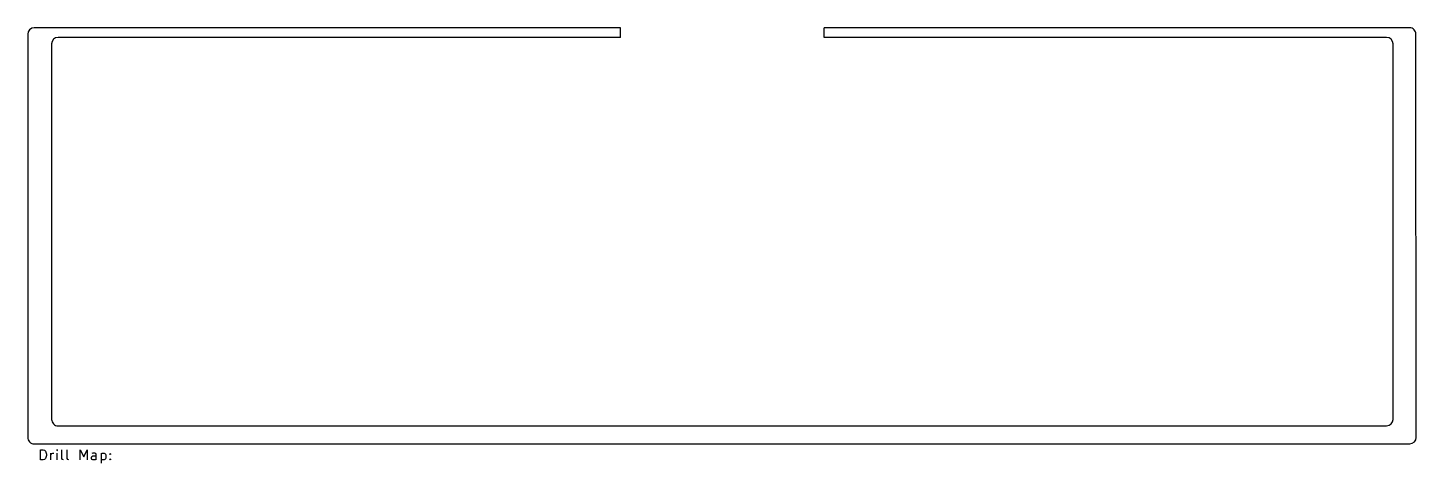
# Model space of a CAD drawing. Extents: x 0.5 to 11.2, y -4.6 to -1.2.
import ezdxf

# ---------------------------------------------------------------- set-up
doc = ezdxf.new("R2010")
doc.units = 0
doc.header["$MEASUREMENT"] = 0
doc.layers.add('BLACK', color=7, linetype='CONTINUOUS')

msp = doc.modelspace()

# ---------------------------------------------------------------- linework, layer by layer
at = {"layer": 'BLACK', "linetype": 'CONTINUOUS'}
for p, q in [((5.06218, -1.24511), (0.519485, -1.24543)), ((5.06218, -1.32011), (5.06218, -1.24511)), ((6.64, -1.32), (6.64, -1.245)), ((11.1738, -1.24543), (6.64, -1.245)), ((0.469485, -1.29543), (0.469485, -4.41972)), ((0.65413, -1.37007), (0.65413, -4.28017)), ((5.06218, -1.32011), (0.70413, -1.32007)), ((10.9964, -1.31988), (6.64, -1.32)), ((11.0464, -4.28007), (11.0464, -1.36988)), ((11.2256, -4.41972), (11.2238, -1.29543)), ((0.70413, -4.33017), (10.9964, -4.33007)), ((0.519485, -4.46972), (11.1756, -4.46972)), ((0.568942, -4.59392), (0.568942, -4.51518)), ((0.568942, -4.51518), (0.587689, -4.51518)), ((0.587689, -4.51518), (0.598938, -4.51893)), ((0.696426, -4.51518), (0.692676, -4.51893)), ((0.700175, -4.51893), (0.696426, -4.51518)), ((0.696426, -4.51518), (0.696426, -4.52268)), ((0.733921, -4.58267), (0.733921, -4.51518)), ((0.775166, -4.58267), (0.775166, -4.51518)), ((0.876403, -4.59392), (0.876403, -4.51518)), ((0.876403, -4.51518), (0.90265, -4.57142)), ((0.90265, -4.57142), (0.928897, -4.51518)), ((0.928897, -4.51518), (0.928897, -4.59392)), ((0.587689, -4.59392), (0.568942, -4.59392)), ((0.598938, -4.59017), (0.587689, -4.59392)), ((0.598938, -4.51893), (0.606437, -4.52643)), ((0.606437, -4.58267), (0.598938, -4.59017)), ((0.606437, -4.52643), (0.610186, -4.53393)), ((0.610186, -4.57517), (0.606437, -4.58267)), ((0.610186, -4.53393), (0.613936, -4.54893)), ((0.613936, -4.56017), (0.610186, -4.57517)), ((0.613936, -4.54893), (0.613936, -4.56017)), ((0.647682, -4.59392), (0.647682, -4.54143)), ((0.647682, -4.55642), (0.651431, -4.54893)), ((0.651431, -4.54893), (0.655181, -4.54518)), ((0.655181, -4.54518), (0.66268, -4.54143)), ((0.66268, -4.54143), (0.670179, -4.54143)), ((0.692676, -4.51893), (0.696426, -4.52268)), ((0.696426, -4.52268), (0.700175, -4.51893)), ((0.696426, -4.59392), (0.696426, -4.54143)), ((0.73767, -4.59017), (0.733921, -4.58267)), ((0.74517, -4.59392), (0.73767, -4.59017)), ((0.778915, -4.59017), (0.775166, -4.58267)), ((0.786414, -4.59392), (0.778915, -4.59017)), ((0.962642, -4.57517), (0.966392, -4.56767)), ((0.962642, -4.58267), (0.962642, -4.57517)), ((0.966392, -4.59017), (0.962642, -4.58267)), ((0.973891, -4.54143), (0.966392, -4.54518)), ((0.966392, -4.56767), (0.973891, -4.56392)), ((0.973891, -4.59392), (0.966392, -4.59017)), ((0.988889, -4.54143), (0.973891, -4.54143)), ((0.973891, -4.56392), (0.992639, -4.56392)), ((0.992639, -4.59392), (0.973891, -4.59392)), ((0.996388, -4.54518), (0.988889, -4.54143)), ((0.992639, -4.56392), (1.00014, -4.56017)), ((1.00014, -4.59017), (0.992639, -4.59392)), ((1.00014, -4.55267), (0.996388, -4.54518)), ((1.00014, -4.59392), (1.00014, -4.55267)), ((1.03763, -4.54143), (1.03763, -4.62017)), ((1.03763, -4.54518), (1.04513, -4.54143)), ((1.04513, -4.59392), (1.03763, -4.59017)), ((1.04513, -4.54143), (1.06013, -4.54143)), ((1.06013, -4.59392), (1.04513, -4.59392)), ((1.06013, -4.54143), (1.06763, -4.54518)), ((1.06763, -4.59017), (1.06013, -4.59392)), ((1.06763, -4.54518), (1.07138, -4.54893)), ((1.07138, -4.58642), (1.06763, -4.59017)), ((1.07138, -4.54893), (1.07513, -4.55642)), ((1.07513, -4.57892), (1.07138, -4.58642)), ((1.07513, -4.55642), (1.07513, -4.57892)), ((1.10512, -4.54893), (1.10887, -4.54518)), ((1.10887, -4.55267), (1.10512, -4.54893)), ((1.10512, -4.59017), (1.10887, -4.58642)), ((1.10887, -4.59392), (1.10512, -4.59017)), ((1.10887, -4.54518), (1.11262, -4.54893)), ((1.10887, -4.54518), (1.10887, -4.55267)), ((1.11262, -4.54893), (1.10887, -4.55267)), ((1.10887, -4.58642), (1.11262, -4.59017)), ((1.10887, -4.58642), (1.10887, -4.59392)), ((1.11262, -4.59017), (1.10887, -4.59392))]:
    msp.add_line(p, q, dxfattribs=at)
at = {"layer": 'BLACK'}
for centre, radius, start, end in [((0.519485, -1.29543), 0.05, -270, -180), ((11.1738, -1.29543), 0.049998, -0.00194, 90.0026), ((0.70413, -1.37007), 0.05, 90, 180), ((10.9964, -1.36988), 0.050004, 0.0041505, 89.9989), ((0.70413, -4.28017), 0.049998, -180.002, -90), ((10.9964, -4.28007), 0.050001, -89.9989, 0), ((0.519484, -4.41972), 0.049999, -180.001, -89.9988), ((11.1756, -4.41972), 0.050001, -89.9995, 0.0003609)]:
    msp.add_arc(centre, radius, start, end, dxfattribs=at)

doc.saveas('drawing.dxf')
